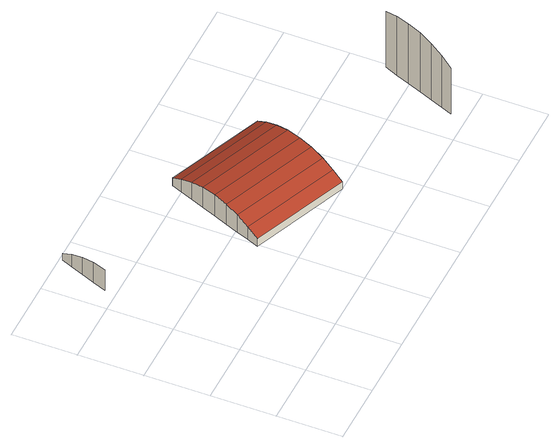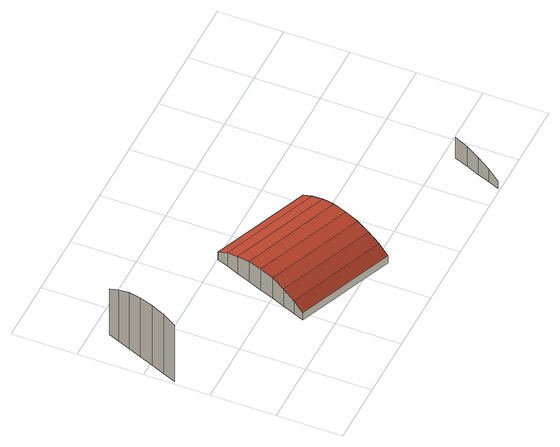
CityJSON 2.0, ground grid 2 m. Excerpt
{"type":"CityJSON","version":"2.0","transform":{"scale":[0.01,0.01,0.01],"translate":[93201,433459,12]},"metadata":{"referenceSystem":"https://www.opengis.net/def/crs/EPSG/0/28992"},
"CityObjects":{
"building1":{"type":"Building","attributes":{"measuredHeight":21.9},"children":["building1-1"],"geometry":[{"type":"MultiSurface","lod":"2","boundaries":[[[0,1,2,3]],[[1,4,5,2]],[[4,6,7,5]],[[6,8,9,7]],[[10,11,12,13]],[[11,14,15,12]],[[14,16,17,15]],[[16,18,19,17]],[[20,19,18,21]],[[22,10,13,23]],[[10,22,24,11]],[[25,20,21,26]],[[11,24,27,14]],[[28,25,26,29]],[[14,27,30,16]],[[31,28,29,32]],[[16,30,33,18]],[[18,33,34,21]],[[24,22,23,35]],[[21,34,36,26]],[[27,24,35,37]],[[26,36,38,29]],[[30,27,37,39]],[[29,38,40,32]],[[41,31,32,40]],[[33,30,39,42]],[[42,43,34,33]],[[43,44,36,34]],[[44,45,38,36]],[[45,41,40,38]],[[46,47,48,49]],[[47,50,51,48]],[[50,52,53,51]],[[52,54,55,53]],[[56,55,54,57]],[[58,56,57,59]]],"semantics":{"surfaces":[{"type":"WallSurface"},{"type":"RoofSurface"}],"values":[0,0,0,0,0,0,0,0,0,0,1,0,1,0,1,0,1,1,0,1,0,1,0,1,0,0,0,0,0,0,0,0,0,0,0,0]}}]},
"building1-1":{"type":"BuildingInstallation","parents":["building1"],"geometry":[{"type":"MultiSurface","lod":"2","boundaries":[[[33,30,39,42]],[[28,25,26,29]],[[43,44,36,34]],[[20,19,18,21]],[[24,22,23,35]],[[41,31,32,40]],[[45,41,40,38]],[[42,43,34,33]],[[16,18,19,17]],[[30,27,37,39]],[[22,10,13,23]],[[14,16,17,15]],[[27,24,35,37]],[[44,45,38,36]],[[25,20,21,26]],[[11,14,15,12]],[[10,11,12,13]],[[31,28,29,32]],[[14,27,30,16]],[[10,22,24,11]],[[26,36,38,29]],[[18,33,34,21]],[[11,24,27,14]],[[21,34,36,26]],[[16,30,33,18]],[[29,38,40,32]]],"semantics":{"surfaces":[{"type":"WallSurface"},{"type":"RoofSurface"}],"values":[0,0,0,0,0,0,0,0,0,0,0,0,0,0,0,0,0,0,1,1,1,1,1,1,1,1]}}]}
},
"vertices":[
[65,635,99],[82,678,99],[82,678,175],[65,635,178],[99,719,99],[99,719,164],[114,757,99],[114,757,147],[128,791,99],[128,791,125],[396,323,127],[410,357,148],[410,357,99],[396,323,99],[425,395,165],[425,395,99],[441,436,176],[441,436,99],[459,479,179],[459,479,99],[476,522,99],[476,522,176],[699,201,127],[699,201,99],[712,235,148],[493,563,99],[493,563,165],[728,273,165],[508,601,99],[508,601,148],[744,314,176],[522,635,99],[522,635,127],[762,357,179],[779,400,176],[712,235,99],[795,441,165],[728,273,99],[811,479,148],[744,314,99],[824,513,127],[824,513,99],[762,357,99],[779,400,99],[795,441,99],[811,479,99],[1093,48,274],[1107,82,296],[1107,82,99],[1093,48,99],[1122,120,313],[1122,120,99],[1139,161,324],[1139,161,99],[1156,204,327],[1156,204,99],[1173,247,99],[1173,247,324],[1190,288,99],[1190,288,313]
]}
